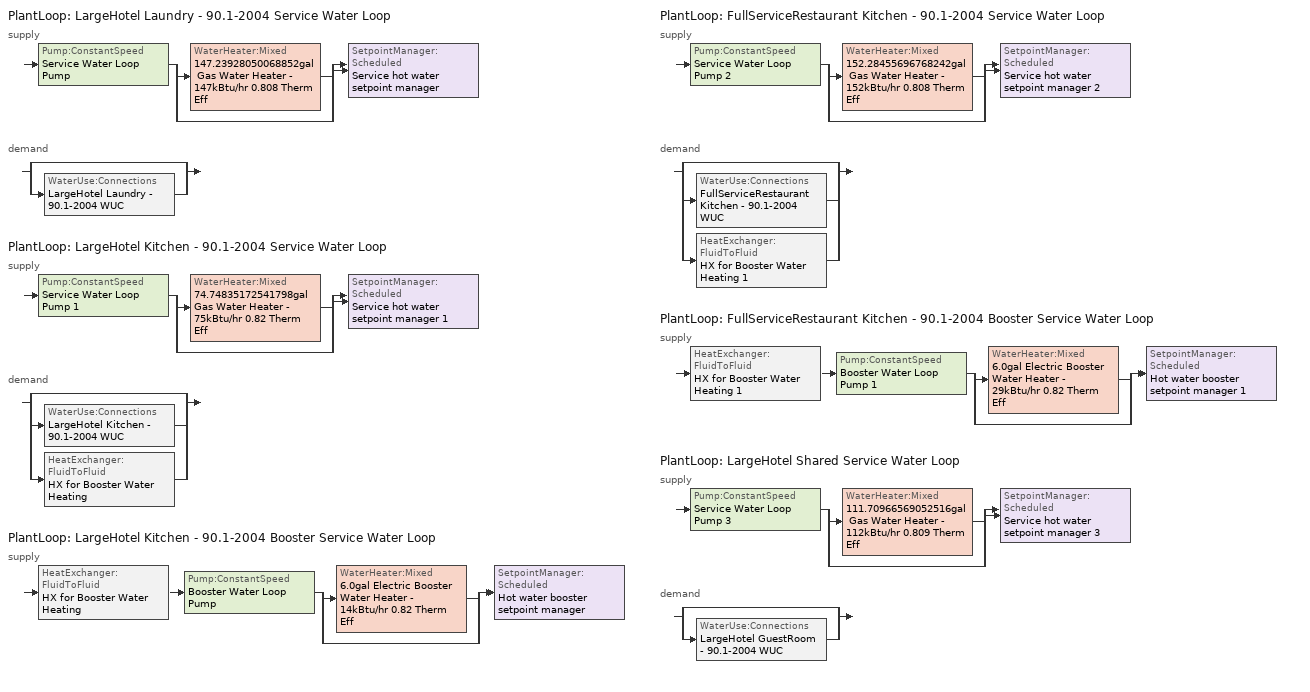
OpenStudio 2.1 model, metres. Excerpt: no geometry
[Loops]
PlantLoop 'LargeHotel Laundry - 90.1-2004 Service Water Loop'
 supply: Pump:ConstantSpeed 'Service Water Loop Pump' > split
  | WaterHeater:Mixed '147.23928050068852gal Gas Water Heater - 147kBtu/hr 0.808 Therm Eff'
  | bypass
  join > SetpointManager:Scheduled 'Service hot water setpoint manager'
 demand: split
  | bypass
  | WaterUse:Connections 'LargeHotel Laundry - 90.1-2004 WUC'
PlantLoop 'LargeHotel Kitchen - 90.1-2004 Service Water Loop'
 supply: Pump:ConstantSpeed 'Service Water Loop Pump 1' > split
  | WaterHeater:Mixed '74.74835172541798gal Gas Water Heater - 75kBtu/hr 0.82 Therm Eff'
  | bypass
  join > SetpointManager:Scheduled 'Service hot water setpoint manager 1'
 demand: split
  | bypass
  | WaterUse:Connections 'LargeHotel Kitchen - 90.1-2004 WUC'
  | HeatExchanger:FluidToFluid 'HX for Booster Water Heating'
PlantLoop 'LargeHotel Kitchen - 90.1-2004 Booster Service Water Loop'
 supply: HeatExchanger:FluidToFluid 'HX for Booster Water Heating' > Pump:ConstantSpeed 'Booster Water Loop Pump' > split
  | WaterHeater:Mixed '6.0gal Electric Booster Water Heater - 14kBtu/hr 0.82 Therm Eff'
  | bypass
  join > SetpointManager:Scheduled 'Hot water booster setpoint manager'
PlantLoop 'FullServiceRestaurant Kitchen - 90.1-2004 Service Water Loop'
 supply: Pump:ConstantSpeed 'Service Water Loop Pump 2' > split
  | WaterHeater:Mixed '152.28455696768242gal Gas Water Heater - 152kBtu/hr 0.808 Therm Eff'
  | bypass
  join > SetpointManager:Scheduled 'Service hot water setpoint manager 2'
 demand: split
  | bypass
  | WaterUse:Connections 'FullServiceRestaurant Kitchen - 90.1-2004 WUC'
  | HeatExchanger:FluidToFluid 'HX for Booster Water Heating 1'
PlantLoop 'FullServiceRestaurant Kitchen - 90.1-2004 Booster Service Water Loop'
 supply: HeatExchanger:FluidToFluid 'HX for Booster Water Heating 1' > Pump:ConstantSpeed 'Booster Water Loop Pump 1' > split
  | WaterHeater:Mixed '6.0gal Electric Booster Water Heater - 29kBtu/hr 0.82 Therm Eff'
  | bypass
  join > SetpointManager:Scheduled 'Hot water booster setpoint manager 1'
PlantLoop 'LargeHotel Shared Service Water Loop'
 supply: Pump:ConstantSpeed 'Service Water Loop Pump 3' > split
  | WaterHeater:Mixed '111.70966569052516gal Gas Water Heater - 112kBtu/hr 0.809 Therm Eff'
  | bypass
  join > SetpointManager:Scheduled 'Service hot water setpoint manager 3'
 demand: split
  | bypass
  | WaterUse:Connections 'LargeHotel GuestRoom - 90.1-2004 WUC'
[Sizing:Zone] Zone Cooling Design Supply Air Temperature Input Method=SupplyAirTemperature; Zone Cooling Design Supply Air Temperature {C}=14; Zone Cooling Design Supply Air Temperature Difference {deltaC}=11.11; Zone Heating Design Supply Air Temperature Input Method=SupplyAirTemperature; Zone Heating Design Supply Air Temperature {C}=40; Zone Heating Design Supply Air Temperature Difference {deltaC}=11.11; Zone Cooling Design Supply Air Humidity Ratio {kg-H2O/kg-air}=0.0085; Zone Heating Design Supply Air Humidity Ratio {kg-H2O/kg-air}=0.008; Cooling Design Air Flow Method=DesignDay; Heating Design Air Flow Method=DesignDay; Account for Dedicated Outdoor Air System=No; Dedicated Outdoor Air System Control Strategy=NeutralSupplyAir; Dedicated Outdoor Air Low Setpoint Temperature for Design {C}=autosize; Dedicated Outdoor Air High Setpoint Temperature for Design {C}=autosize
Zone FullServiceRestaurant Kitchen A end_a - Story Ground; Zone FullServiceRestaurant Kitchen B end_a - Story Ground; Zone FullServiceRestaurant Kitchen C end_a - Story Ground; Zone FullServiceRestaurant Kitchen A  - Story Ground; Zone FullServiceRestaurant Kitchen B  - Story Ground; Zone FullServiceRestaurant Kitchen C  - Story Ground; Zone LargeHotel Laundry A  - Story Ground; Zone LargeHotel Laundry B  - Story Ground; Zone LargeHotel Laundry C  - Story Ground; Zone LargeHotel Storage A  - Story Ground; Zone LargeHotel Storage B  - Story Ground; Zone LargeHotel Storage C  - Story Ground; Zone LargeHotel Kitchen A  - Story Ground; Zone LargeHotel Kitchen B  - Story Ground; Zone LargeHotel Kitchen C  - Story Ground; Zone LargeHotel Retail A  - Story Ground; Zone LargeHotel Retail B  - Story Ground; Zone LargeHotel Retail C  - Story Ground; Zone LargeHotel Mechanical A  - Story Ground; Zone LargeHotel Mechanical B  - Story Ground; Zone LargeHotel Mechanical C  - Story Ground; Zone LargeHotel Cafe A  - Story Ground; Zone LargeHotel Cafe B  - Story Ground; Zone LargeHotel Cafe C  - Story Ground; Zone LargeHotel Banquet A  - Story Ground; Zone LargeHotel Banquet B  - Story Ground; Zone LargeHotel Banquet C  - Story Ground; Zone LargeHotel Banquet A end_b - Story Ground; Zone LargeHotel Banquet B end_b - Story Ground; Zone LargeHotel Banquet C end_b - Story Ground; Zone LargeHotel GuestRoom A end_a - Story Mid; Zone LargeHotel GuestRoom B end_a - Story Mid; Zone LargeHotel GuestRoom C end_a - Story Mid; Zone LargeHotel GuestRoom A  - Story Mid; Zone LargeHotel GuestRoom B  - Story Mid; Zone LargeHotel GuestRoom C  - Story Mid; Zone LargeHotel Banquet A  - Story Mid; Zone LargeHotel Banquet B  - Story Mid; Zone LargeHotel Banquet C  - Story Mid; Zone FullServiceRestaurant Dining A  - Story Mid; Zone FullServiceRestaurant Dining B  - Story Mid; Zone FullServiceRestaurant Dining C  - Story Mid; Zone LargeHotel Lobby A  - Story Mid; Zone LargeHotel Lobby B  - Story Mid; Zone LargeHotel Lobby C  - Story Mid; Zone LargeHotel Corridor A  - Story Mid; Zone LargeHotel Corridor B  - Story Mid; Zone LargeHotel Corridor C  - Story Mid; Zone LargeHotel Corridor A end_b - Story Mid; Zone LargeHotel Corridor B end_b - Story Mid; Zone LargeHotel Corridor C end_b - Story Mid; Zone LargeHotel GuestRoom A end_a - Story Top; Zone LargeHotel GuestRoom B end_a - Story Top; Zone LargeHotel GuestRoom C end_a - Story Top; Zone LargeHotel GuestRoom A  - Story Top; Zone LargeHotel GuestRoom B  - Story Top; Zone LargeHotel GuestRoom C  - Story Top; Zone LargeHotel GuestRoom A end_b - Story Top; Zone LargeHotel GuestRoom B end_b - Story Top; Zone LargeHotel GuestRoom C end_b - Story Top
[Zone equipment]
Zone FullServiceRestaurant Kitchen A end_a - Story Ground: Zone FullServiceRestaurant Kitchen A end_a - Story Ground Exhaust Fan, Zone HVAC Ideal Loads Air System 1
Zone FullServiceRestaurant Kitchen B end_a - Story Ground: Zone FullServiceRestaurant Kitchen B end_a - Story Ground Exhaust Fan, Zone HVAC Ideal Loads Air System 38
Zone FullServiceRestaurant Kitchen C end_a - Story Ground: Zone FullServiceRestaurant Kitchen C end_a - Story Ground Exhaust Fan, Zone HVAC Ideal Loads Air System 55
Zone FullServiceRestaurant Kitchen A  - Story Ground: Zone FullServiceRestaurant Kitchen A  - Story Ground Exhaust Fan, Zone HVAC Ideal Loads Air System 2
Zone FullServiceRestaurant Kitchen B  - Story Ground: Zone FullServiceRestaurant Kitchen B  - Story Ground Exhaust Fan, Zone HVAC Ideal Loads Air System 11
Zone FullServiceRestaurant Kitchen C  - Story Ground: Zone FullServiceRestaurant Kitchen C  - Story Ground Exhaust Fan, Zone HVAC Ideal Loads Air System 15
Zone LargeHotel Laundry A  - Story Ground: Zone HVAC Ideal Loads Air System 8
Zone LargeHotel Laundry B  - Story Ground: Zone HVAC Ideal Loads Air System 37
Zone LargeHotel Laundry C  - Story Ground: Zone HVAC Ideal Loads Air System 39
Zone LargeHotel Storage A  - Story Ground: Zone HVAC Ideal Loads Air System 46
Zone LargeHotel Storage B  - Story Ground: Zone HVAC Ideal Loads Air System 41
Zone LargeHotel Storage C  - Story Ground: Zone HVAC Ideal Loads Air System 21
Zone LargeHotel Kitchen A  - Story Ground: Zone LargeHotel Kitchen A  - Story Ground Exhaust Fan, Zone HVAC Ideal Loads Air System 4
Zone LargeHotel Kitchen B  - Story Ground: Zone LargeHotel Kitchen B  - Story Ground Exhaust Fan, Zone HVAC Ideal Loads Air System 19
Zone LargeHotel Kitchen C  - Story Ground: Zone LargeHotel Kitchen C  - Story Ground Exhaust Fan, Zone HVAC Ideal Loads Air System 35
Zone LargeHotel Retail A  - Story Ground: Zone HVAC Ideal Loads Air System 7
Zone LargeHotel Retail B  - Story Ground: Zone HVAC Ideal Loads Air System 22
Zone LargeHotel Retail C  - Story Ground: Zone HVAC Ideal Loads Air System 27
Zone LargeHotel Mechanical A  - Story Ground: Zone HVAC Ideal Loads Air System 54
Zone LargeHotel Mechanical B  - Story Ground: Zone HVAC Ideal Loads Air System 10
Zone LargeHotel Mechanical C  - Story Ground: Zone HVAC Ideal Loads Air System 36
Zone LargeHotel Cafe A  - Story Ground: Zone HVAC Ideal Loads Air System 30
Zone LargeHotel Cafe B  - Story Ground: Zone HVAC Ideal Loads Air System 32
Zone LargeHotel Cafe C  - Story Ground: Zone HVAC Ideal Loads Air System 14
Zone LargeHotel Banquet A  - Story Ground: Zone HVAC Ideal Loads Air System 3
Zone LargeHotel Banquet B  - Story Ground: Zone HVAC Ideal Loads Air System 57
Zone LargeHotel Banquet C  - Story Ground: Zone HVAC Ideal Loads Air System 6
Zone LargeHotel Banquet A end_b - Story Ground: Zone HVAC Ideal Loads Air System 33
Zone LargeHotel Banquet B end_b - Story Ground: Zone HVAC Ideal Loads Air System 28
Zone LargeHotel Banquet C end_b - Story Ground: Zone HVAC Ideal Loads Air System 20
Zone LargeHotel GuestRoom A end_a - Story Mid: Zone HVAC Ideal Loads Air System 40
Zone LargeHotel GuestRoom B end_a - Story Mid: Zone HVAC Ideal Loads Air System 44
Zone LargeHotel GuestRoom C end_a - Story Mid: Zone HVAC Ideal Loads Air System 13
Zone LargeHotel GuestRoom A  - Story Mid: Zone HVAC Ideal Loads Air System 31
Zone LargeHotel GuestRoom B  - Story Mid: Zone HVAC Ideal Loads Air System 12
Zone LargeHotel GuestRoom C  - Story Mid: Zone HVAC Ideal Loads Air System 60
Zone LargeHotel Banquet A  - Story Mid: Zone HVAC Ideal Loads Air System 18
Zone LargeHotel Banquet B  - Story Mid: Zone HVAC Ideal Loads Air System 24
Zone LargeHotel Banquet C  - Story Mid: Zone HVAC Ideal Loads Air System 17
Zone FullServiceRestaurant Dining A  - Story Mid: Zone HVAC Ideal Loads Air System 26
Zone FullServiceRestaurant Dining B  - Story Mid: Zone HVAC Ideal Loads Air System 9
Zone FullServiceRestaurant Dining C  - Story Mid: Zone HVAC Ideal Loads Air System 42
Zone LargeHotel Lobby A  - Story Mid: Zone HVAC Ideal Loads Air System 5
Zone LargeHotel Lobby B  - Story Mid: Zone HVAC Ideal Loads Air System 25
Zone LargeHotel Lobby C  - Story Mid: Zone HVAC Ideal Loads Air System 45
Zone LargeHotel Corridor A  - Story Mid: Zone HVAC Ideal Loads Air System 29
Zone LargeHotel Corridor B  - Story Mid: Zone HVAC Ideal Loads Air System 34
Zone LargeHotel Corridor C  - Story Mid: Zone HVAC Ideal Loads Air System 56
Zone LargeHotel Corridor A end_b - Story Mid: Zone HVAC Ideal Loads Air System 49
Zone LargeHotel Corridor B end_b - Story Mid: Zone HVAC Ideal Loads Air System 16
Zone LargeHotel Corridor C end_b - Story Mid: Zone HVAC Ideal Loads Air System 58
Zone LargeHotel GuestRoom A end_a - Story Top: Zone HVAC Ideal Loads Air System 48
Zone LargeHotel GuestRoom B end_a - Story Top: Zone HVAC Ideal Loads Air System 50
Zone LargeHotel GuestRoom C end_a - Story Top: Zone HVAC Ideal Loads Air System 52
Zone LargeHotel GuestRoom A  - Story Top: Zone HVAC Ideal Loads Air System 43
Zone LargeHotel GuestRoom B  - Story Top: Zone HVAC Ideal Loads Air System 53
Zone LargeHotel GuestRoom C  - Story Top: Zone HVAC Ideal Loads Air System 59
Zone LargeHotel GuestRoom A end_b - Story Top: Zone HVAC Ideal Loads Air System 23
Zone LargeHotel GuestRoom B end_b - Story Top: Zone HVAC Ideal Loads Air System 51
Zone LargeHotel GuestRoom C end_b - Story Top: Zone HVAC Ideal Loads Air System 47
[Fan:ZoneExhaust] Fan Efficiency=0.1595; Pressure Rise {Pa}=124.544; System Availability Manager Coupling Mode=Decoupled
Name | Availability Schedule | Maximum Flow Rate {m3/s}
Zone FullServiceRestaurant Kitchen A end_a - Story Ground Exhaust Fan; Zone FullServiceRestaurant Kitchen C end_a - Story Ground Exhaust Fan | RestaurantSitDown Kitchen_Exhaust_SCH | 0.0743317
Zone FullServiceRestaurant Kitchen A  - Story Ground Exhaust Fan; Zone FullServiceRestaurant Kitchen C  - Story Ground Exhaust Fan | RestaurantSitDown Kitchen_Exhaust_SCH | 0.0966648
Zone FullServiceRestaurant Kitchen B  - Story Ground Exhaust Fan | RestaurantSitDown Kitchen_Exhaust_SCH | 0.316139
Zone FullServiceRestaurant Kitchen B end_a - Story Ground Exhaust Fan | RestaurantSitDown Kitchen_Exhaust_SCH | 0.243099
Zone LargeHotel Kitchen A  - Story Ground Exhaust Fan; Zone LargeHotel Kitchen C  - Story Ground Exhaust Fan | HotelLarge Kitchen_Exhaust_SCH | 0.0621809
Zone LargeHotel Kitchen B  - Story Ground Exhaust Fan | HotelLarge Kitchen_Exhaust_SCH | 0.20336
[WaterUse:Equipment:Definition] Sensible Fraction Schedule=0.2 Fraction; Latent Fraction Schedule=0.05 Fraction
Name | Peak Flow Rate {m3/s} | Target Temperature Schedule
LargeHotel Laundry - 90.1-2004 SWH def | 0.00014745 | 60.0 C
LargeHotel Kitchen - 90.1-2004 SWH def | 0.000124759 | 60.0 C
FullServiceRestaurant Kitchen - 90.1-2004 SWH def | 0.000254171 | 49.0 C
LargeHotel GuestRoom - 90.1-2004 SWH def | 0.000139837 | 60.0 C
[WaterUse:Equipment]
Name | Water Use Equipment Definition | Flow Rate Fraction Schedule
LargeHotel Laundry - 90.1-2004 SWH | LargeHotel Laundry - 90.1-2004 SWH def | HotelLarge LaundryRoom_SWH_Sch_Post2004
LargeHotel Kitchen - 90.1-2004 SWH | LargeHotel Kitchen - 90.1-2004 SWH def | HotelLarge BLDG_SWH_SCH
FullServiceRestaurant Kitchen - 90.1-2004 SWH | FullServiceRestaurant Kitchen - 90.1-2004 SWH def | RestaurantSitDown BLDG_SWH_SCH
LargeHotel GuestRoom - 90.1-2004 SWH | LargeHotel GuestRoom - 90.1-2004 SWH def | HotelLarge GuestRoom_SWH_Sch
[WaterUse:Connections]
Name | Water Use Equipment Name 1
LargeHotel Laundry - 90.1-2004 WUC | LargeHotel Laundry - 90.1-2004 SWH
LargeHotel Kitchen - 90.1-2004 WUC | LargeHotel Kitchen - 90.1-2004 SWH
FullServiceRestaurant Kitchen - 90.1-2004 WUC | FullServiceRestaurant Kitchen - 90.1-2004 SWH
LargeHotel GuestRoom - 90.1-2004 WUC | LargeHotel GuestRoom - 90.1-2004 SWH
[PlantLoop] Plant Loop Volume {m3}=Autocalculate; Load Distribution Scheme=Optimal
Name | Maximum Loop Temperature {C} | Minimum Loop Temperature {C}
LargeHotel Laundry - 90.1-2004 Service Water Loop; LargeHotel Kitchen - 90.1-2004 Service Water Loop; FullServiceRestaurant Kitchen - 90.1-2004 Service Water Loop; LargeHotel Shared Service Water Loop | 60 | 10
LargeHotel Kitchen - 90.1-2004 Booster Service Water Loop; FullServiceRestaurant Kitchen - 90.1-2004 Booster Service Water Loop
[Sizing:Plant] Loop Type=Heating; Loop Design Temperature Difference {deltaC}=5; Sizing Option=NonCoincident; Zone Timesteps in Averaging Window=1; Coincident Sizing Factor Mode=None
Name | Design Loop Exit Temperature {C}
LargeHotel Laundry - 90.1-2004 Service Water Loop; LargeHotel Kitchen - 90.1-2004 Service Water Loop; FullServiceRestaurant Kitchen - 90.1-2004 Service Water Loop; LargeHotel Shared Service Water Loop | 60
LargeHotel Kitchen - 90.1-2004 Booster Service Water Loop; FullServiceRestaurant Kitchen - 90.1-2004 Booster Service Water Loop | 82.22
[SetpointManager:Scheduled] Control Variable=Temperature
Name | Schedule
Service hot water setpoint manager | Service Water Loop Temp - 140F
Service hot water setpoint manager 1 | Service Water Loop Temp - 140F 1
Hot water booster setpoint manager | Service Water Booster Temp - 179.99599999999998F
Service hot water setpoint manager 2 | Service Water Loop Temp - 140F 2
Hot water booster setpoint manager 1 | Service Water Booster Temp - 179.99599999999998F 1
Service hot water setpoint manager 3 | Service Water Loop Temp - 140F 3
[Pump:ConstantSpeed] Rated Flow Rate {m3/s}=autosize; Rated Power Consumption {W}=autosize; Fraction of Motor Inefficiencies to Fluid Stream=0; Pump Control Type=Intermittent
Name | Rated Pump Head {Pa} | Motor Efficiency
Service Water Loop Pump; Service Water Loop Pump 1; Service Water Loop Pump 2 | 0.01 | 1
Booster Water Loop Pump; Booster Water Loop Pump 1 | 0 | 1
Service Water Loop Pump 3 | 29890.7 | 0.3
[WaterHeater:Mixed] Deadband Temperature Difference {deltaC}=2; Maximum Temperature Limit {C}=82.2222; Heater Control Type=Cycle; Heater Fuel Type=NaturalGas; Off Cycle Parasitic Fuel Consumption Rate {W}=20; Off Cycle Parasitic Fuel Type=NaturalGas; Off Cycle Parasitic Heat Fraction to Tank=0.8; On Cycle Parasitic Fuel Type=NaturalGas; On Cycle Parasitic Heat Fraction to Tank=0; Ambient Temperature Indicator=Schedule; Use Side Effectiveness=1; Source Side Effectiveness=1; Use Side Design Flow Rate {m3/s}=autosize; Source Side Design Flow Rate {m3/s}=autosize; Indirect Water Heating Recovery Time {hr}=1.5
Name | Tank Volume {m3} | Setpoint Temperature Schedule | Heater Maximum Capacity {W} | Heater Thermal Efficiency | Ambient Temperature Schedule | Off Cycle Loss Coefficient to Ambient Temperature {W/K} | On Cycle Loss Coefficient to Ambient Temperature {W/K}
147.23928050068852gal Gas Water Heater - 147kBtu/hr 0.808 Therm Eff | 0.557361 | Service Water Loop Temp - 140F | 43151.6 | 0.808252 | Water Heater Ambient Temp Schedule - 70F | 9.15676 | 9.15676
74.74835172541798gal Gas Water Heater - 75kBtu/hr 0.82 Therm Eff | 0.282953 | Service Water Loop Temp - 140F 1 | 21906.6 | 0.82 | Water Heater Ambient Temp Schedule - 70F 1 | 11.5656 | 11.5656
6.0gal Electric Booster Water Heater - 14kBtu/hr 0.82 Therm Eff | 0.0227125 | Service Water Booster Temp - 179.99599999999998F | 4206.06 | 0.82 | Water Heater Ambient Temp Schedule - 70F 2 | 1.07803 | 1.07803
152.28455696768242gal Gas Water Heater - 152kBtu/hr 0.808 Therm Eff | 0.57646 | Service Water Loop Temp - 140F 2 | 44630.2 | 0.808131 | Water Heater Ambient Temp Schedule - 70F 3 | 9.33149 | 9.33149
6.0gal Electric Booster Water Heater - 29kBtu/hr 0.82 Therm Eff | 0.0227125 | Service Water Booster Temp - 179.99599999999998F 1 | 8569 | 0.82 | Water Heater Ambient Temp Schedule - 70F 4 | 2.19627 | 2.19627
111.70966569052516gal Gas Water Heater - 112kBtu/hr 0.809 Therm Eff | 0.422867 | Service Water Loop Temp - 140F 3 | 32738.9 | 0.809326 | Water Heater Ambient Temp Schedule - 70F 5 | 7.85117 | 7.85117
[HeatExchanger:FluidToFluid] Loop Demand Side Design Flow Rate {m3/s}=autosize; Loop Supply Side Design Flow Rate {m3/s}=autosize; Heat Exchange Model Type=Ideal; Heat Exchanger U-Factor Times Area Value {W/K}=autosize; Control Type=UncontrolledOn; Minimum Temperature Difference to Activate Heat Exchanger {deltaC}=0.01; Heat Transfer Metering End Use Type=LoopToLoop; Component Override Cooling Control Temperature Mode=Loop; Sizing Factor=1; Operation Minimum Temperature Limit {C}=0; Operation Maximum Temperature Limit {C}=100
HX for Booster Water Heating; HX for Booster Water Heating 1
[Schedule:Ruleset]
Name | Default Day Schedule | Summer Design Day Schedule | Winter Design Day Schedule
RestaurantSitDown Kitchen_Exhaust_SCH | RestaurantSitDown Kitchen_Exhaust_SCH Default | RestaurantSitDown Kitchen_Exhaust_SCH Summer Design Day | RestaurantSitDown Kitchen_Exhaust_SCH Winter Design Day
HotelLarge Kitchen_Exhaust_SCH | HotelLarge Kitchen_Exhaust_SCH Default | HotelLarge Kitchen_Exhaust_SCH Summer Design Day | HotelLarge Kitchen_Exhaust_SCH Winter Design Day
HotelLarge LaundryRoom_SWH_Sch_Post2004 | HotelLarge LaundryRoom_SWH_Sch_Post2004 Default | HotelLarge LaundryRoom_SWH_Sch_Post2004 Summer Design Day | HotelLarge LaundryRoom_SWH_Sch_Post2004 Winter Design Day
60.0 C | 60.0 C Default
0.2 Fraction | 0.2 Fraction Default
0.05 Fraction | 0.05 Fraction Default
Service Water Loop Temp - 140F | Service Water Loop Temp - 140F Default
Water Heater Ambient Temp Schedule - 70F | Water Heater Ambient Temp Schedule - 70F Default
HotelLarge BLDG_SWH_SCH | HotelLarge BLDG_SWH_SCH Default | HotelLarge BLDG_SWH_SCH Summer Design Day | HotelLarge BLDG_SWH_SCH Winter Design Day
Service Water Loop Temp - 140F 1 | Service Water Loop Temp - 140F Default 1
Water Heater Ambient Temp Schedule - 70F 1 | Water Heater Ambient Temp Schedule - 70F Default 1
Service Water Booster Temp - 179.99599999999998F | Service Water Booster Temp - 179.99599999999998F Default
Water Heater Ambient Temp Schedule - 70F 2 | Water Heater Ambient Temp Schedule - 70F Default 2
RestaurantSitDown BLDG_SWH_SCH | RestaurantSitDown BLDG_SWH_SCH Default | RestaurantSitDown BLDG_SWH_SCH Summer Design Day | RestaurantSitDown BLDG_SWH_SCH Winter Design Day
49.0 C | 49.0 C Default
Service Water Loop Temp - 140F 2 | Service Water Loop Temp - 140F Default 2
Water Heater Ambient Temp Schedule - 70F 3 | Water Heater Ambient Temp Schedule - 70F Default 3
Service Water Booster Temp - 179.99599999999998F 1 | Service Water Booster Temp - 179.99599999999998F Default 1
Water Heater Ambient Temp Schedule - 70F 4 | Water Heater Ambient Temp Schedule - 70F Default 4
HotelLarge GuestRoom_SWH_Sch | HotelLarge GuestRoom_SWH_Sch Default | HotelLarge GuestRoom_SWH_Sch Summer Design Day | HotelLarge GuestRoom_SWH_Sch Winter Design Day
Service Water Loop Temp - 140F 3 | Service Water Loop Temp - 140F Default 3
Water Heater Ambient Temp Schedule - 70F 5 | Water Heater Ambient Temp Schedule - 70F Default 5
[Schedule:Day]
RestaurantSitDown Kitchen_Exhaust_SCH Default; RestaurantSitDown Kitchen_Exhaust_SCH Winter Design Day; RestaurantSitDown Kitchen_Exhaust_SCH Summer Design Day; RestaurantSitDown Kitchen_Exhaust_SCH Default|WntrDsn|SmrDsn|Sun|Wkdy Day: 1, 0, 1, 5, 0, 0, 24, 0, 1
HotelLarge Kitchen_Exhaust_SCH Default; HotelLarge Kitchen_Exhaust_SCH Winter Design Day; HotelLarge Kitchen_Exhaust_SCH Summer Design Day: 7, 0, 0, 24, 0, 1
HotelLarge LaundryRoom_SWH_Sch_Post2004 Default; HotelLarge LaundryRoom_SWH_Sch_Post2004 Winter Design Day; HotelLarge LaundryRoom_SWH_Sch_Post2004 Summer Design Day: 17, 0, 0, 24, 0, 1
60.0 C Default; Service Water Loop Temp - 140F Default; Service Water Loop Temp - 140F Default 1; Service Water Loop Temp - 140F Default 2; Service Water Loop Temp - 140F Default 3: 24, 0, 60
0.2 Fraction Default; 0.05 Fraction Default: 24, 0, 0.2
Water Heater Ambient Temp Schedule - 70F Default; Water Heater Ambient Temp Schedule - 70F Default 1; Water Heater Ambient Temp Schedule - 70F Default 2; Water Heater Ambient Temp Schedule - 70F Default 3; Water Heater Ambient Temp Schedule - 70F Default 4; Water Heater Ambient Temp Schedule - 70F Default 5: 24, 0, 21.1111
HotelLarge BLDG_SWH_SCH Default: 1, 0, 0.25, 5, 0, 0.2, 6, 0, 0.3, 9, 0, 0.5, 10, 0, 0.55, 12, 0, 0.5, 14, 0, 0.4, 17, 0, 0.3, 18, 0, 0.4, 20, 0, 0.5, 21, 0, 0.4, 22, 0, 0.5, 23, 0, 0.4, 24, 0, 0.2
HotelLarge BLDG_SWH_SCH Summer Design Day; HotelLarge BLDG_SWH_SCH SmrDsn|Wkdy Day: 1, 0, 0.2, 4, 0, 0.15, 5, 0, 0.2, 6, 0, 0.25, 7, 0, 0.5, 8, 0, 0.6, 9, 0, 0.55, 10, 0, 0.45, 11, 0, 0.4, 12, 0, 0.45, 13, 0, 0.4, 14, 0, 0.35, 17, 0, 0.3, 18, 0, 0.4, 19, 0, 0.55, 20, 0, 0.6, 21, 0, 0.5, 22, 0, 0.55, 23, 0, 0.45, 24, 0, 0.25
HotelLarge BLDG_SWH_SCH Winter Design Day; HotelLarge BLDG_SWH_SCH WntrDsn|Sat Day: 1, 0, 0.2, 4, 0, 0.15, 5, 0, 0.2, 6, 0, 0.25, 7, 0, 0.4, 10, 0, 0.5, 11, 0, 0.45, 13, 0, 0.5, 14, 0, 0.45, 16, 0, 0.4, 17, 0, 0.35, 18, 0, 0.4, 20, 0, 0.55, 21, 0, 0.5, 22, 0, 0.55, 23, 0, 0.4, 24, 0, 0.3
Service Water Booster Temp - 179.99599999999998F Default; Service Water Booster Temp - 179.99599999999998F Default 1: 24, 0, 82.22
RestaurantSitDown BLDG_SWH_SCH Default: 1, 0, 0.25, 6, 0, 0, 10, 0, 0.15, 12, 0, 0.5, 14, 0, 0.4, 17, 0, 0.3, 18, 0, 0.4, 20, 0, 0.5, 21, 0, 0.4, 22, 0, 0.5, 23, 0, 0.4, 24, 0, 0.2
RestaurantSitDown BLDG_SWH_SCH Summer Design Day; RestaurantSitDown BLDG_SWH_SCH SmrDsn|Wkdy Day: 1, 0, 0.2, 6, 0, 0, 7, 0, 0.15, 8, 0, 0.6, 9, 0, 0.55, 10, 0, 0.45, 11, 0, 0.4, 12, 0, 0.45, 13, 0, 0.4, 14, 0, 0.35, 17, 0, 0.3, 18, 0, 0.4, 19, 0, 0.55, 20, 0, 0.6, 21, 0, 0.5, 22, 0, 0.55, 23, 0, 0.45, 24, 0, 0.25
RestaurantSitDown BLDG_SWH_SCH Winter Design Day; RestaurantSitDown BLDG_SWH_SCH WntrDsn|Sat Day: 1, 0, 0.2, 6, 0, 0, 9, 0, 0.15, 10, 0, 0.5, 11, 0, 0.45, 13, 0, 0.5, 14, 0, 0.45, 16, 0, 0.4, 17, 0, 0.35, 18, 0, 0.4, 20, 0, 0.55, 21, 0, 0.5, 22, 0, 0.55, 23, 0, 0.4, 24, 0, 0.3
49.0 C Default: 24, 0, 49
HotelLarge GuestRoom_SWH_Sch Default; HotelLarge GuestRoom_SWH_Sch Winter Design Day; HotelLarge GuestRoom_SWH_Sch Summer Design Day: 1, 0, 0.2, 4, 0, 0.15, 5, 0, 0.2, 6, 0, 0.25, 7, 0, 0.35, 8, 0, 0.6, 9, 0, 0.8, 10, 0, 0.55, 11, 0, 0.4, 12, 0, 0.3, 17, 0, 0.2, 18, 0, 0.25, 19, 0, 0.3, 22, 0, 0.4, 23, 0, 0.6, 24, 0, 0.35
HotelLarge GuestRoom_SWH_Sch Wkdy Day: 1, 0, 0.2, 4, 0, 0.15, 5, 0, 0.2, 6, 0, 0.35, 7, 0, 0.6, 8, 0, 0.8, 9, 0, 0.55, 10, 0, 0.4, 11, 0, 0.3, 17, 0, 0.2, 18, 0, 0.3, 19, 0, 0.55, 21, 0, 0.4, 22, 0, 0.6, 23, 0, 0.45, 24, 0, 0.25
[Schedule:Rule] Date Specification Type=DateRange; Start Month=1; Start Day=1; End Month=12; End Day=31
Name | Schedule Ruleset | Rule Order | Day Schedule | Apply Sunday | Apply Monday | Apply Tuesday | Apply Wednesday | Apply Thursday | Apply Friday | Apply Saturday
Schedule Rule 33 | RestaurantSitDown Kitchen_Exhaust_SCH | 0 | RestaurantSitDown Kitchen_Exhaust_SCH Default|WntrDsn|SmrDsn|Sun|Wkdy Day | Yes | Yes | Yes | Yes | Yes | Yes
Schedule Rule 34 | HotelLarge BLDG_SWH_SCH | 1 | HotelLarge BLDG_SWH_SCH SmrDsn|Wkdy Day |  | Yes | Yes | Yes | Yes | Yes
Schedule Rule 35 | HotelLarge BLDG_SWH_SCH | 0 | HotelLarge BLDG_SWH_SCH WntrDsn|Sat Day |  |  |  |  |  |  | Yes
Schedule Rule 36 | RestaurantSitDown BLDG_SWH_SCH | 1 | RestaurantSitDown BLDG_SWH_SCH SmrDsn|Wkdy Day |  | Yes | Yes | Yes | Yes | Yes
Schedule Rule 37 | RestaurantSitDown BLDG_SWH_SCH | 0 | RestaurantSitDown BLDG_SWH_SCH WntrDsn|Sat Day |  |  |  |  |  |  | Yes
Schedule Rule 38 | HotelLarge GuestRoom_SWH_Sch | 0 | HotelLarge GuestRoom_SWH_Sch Wkdy Day |  | Yes | Yes | Yes | Yes | Yes
